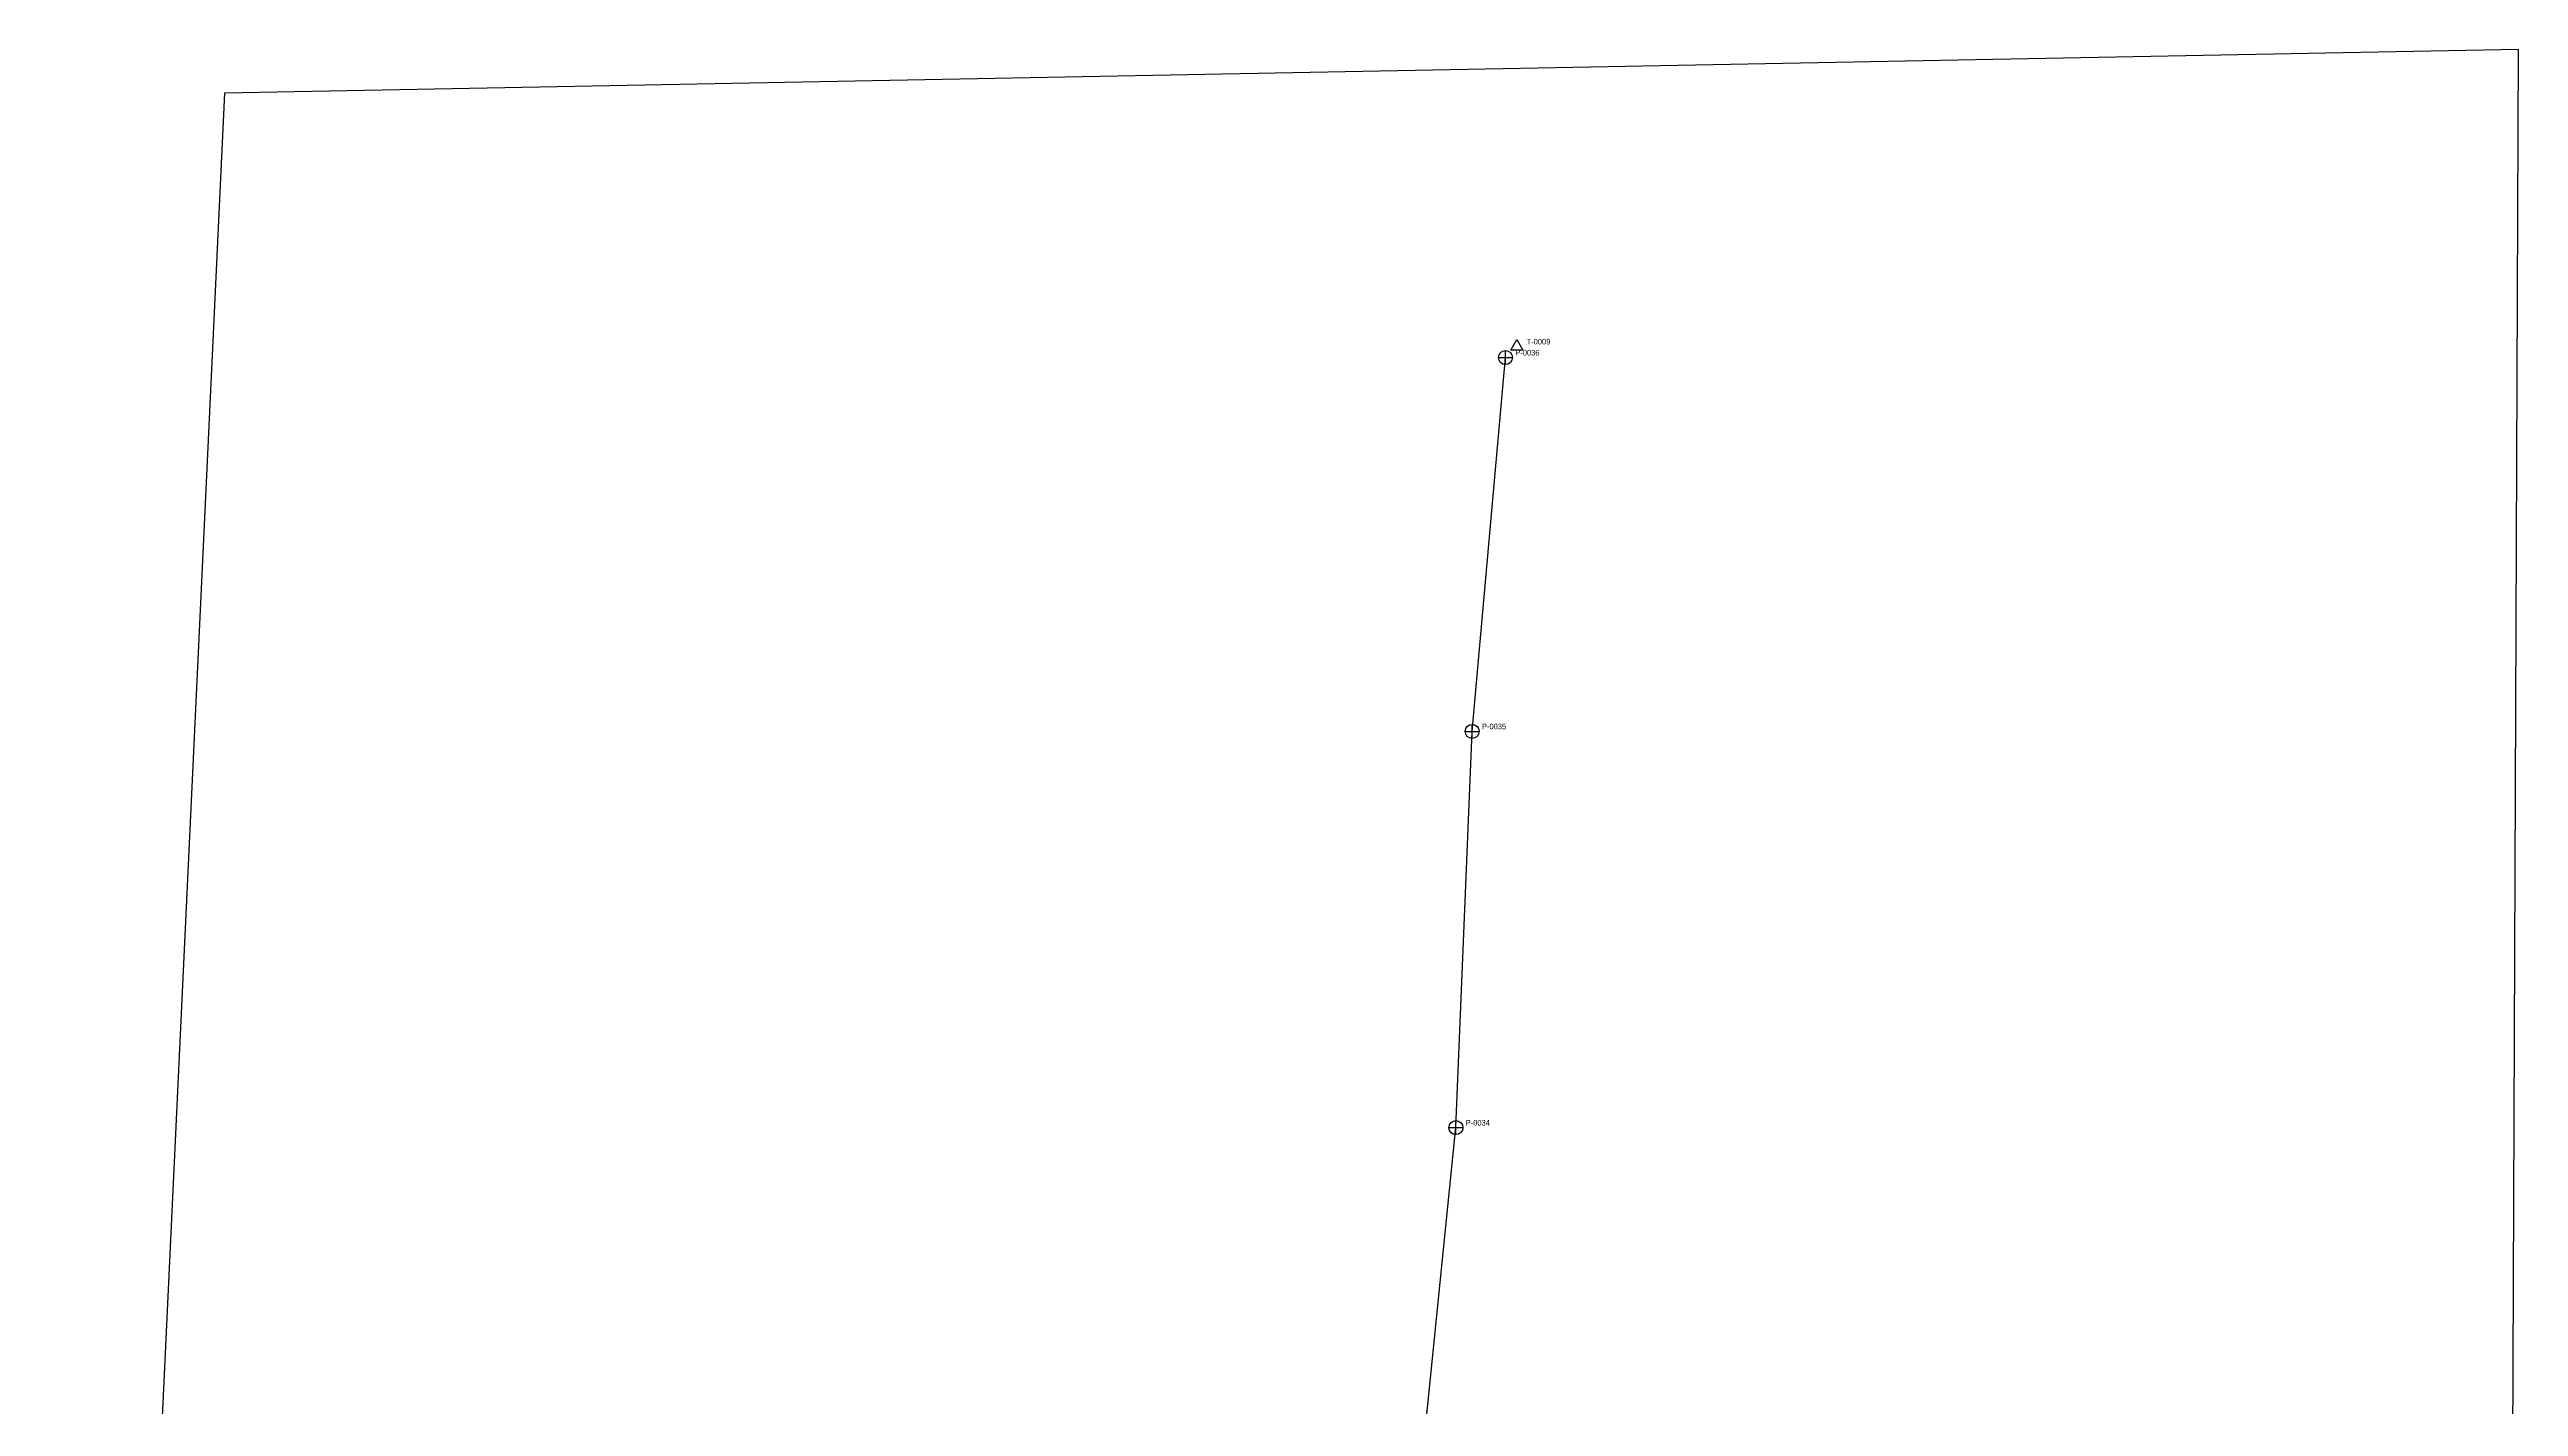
# Model space of a CAD drawing. Extents: x 287088 to 288086, y 1609570 to 1610518.
# Drawn here: x 287393.6 to 287658.2, y 1610372.3 to 1610517.7 of the extents above; entities that cross this region are included whole.
import ezdxf

# ---------------------------------------------------------------- set-up
doc = ezdxf.new("R2010")
doc.units = 0
doc.layers.get('0').update_dxf_attribs({"linetype": 'CONTINUOUS'})
for name, color, linetype in [('EL-MV_LINES', 5, 'CONTINUOUS'), ('EL-POLES', 1, 'CONTINUOUS'), ('EL-SERVICE_AREAS', 3, 'CONTINUOUS'), ('EL-TRANSFORMERS', 30, 'CONTINUOUS')]:
    doc.layers.add(name, color=color, linetype=linetype)

# ---------------------------------------------------------------- blocks, each defined once
blk = doc.blocks.new('POLE')
for p, q in [((-0.75, 0), (0.75, 0)), ((0, -0.75), (0, 0.75))]:
    blk.add_line(p, q)
blk.add_circle((0, 0), 0.75)
blk.add_attdef('POLE_ID', (1.05, 0.225), '', height=0.6)
at = {"flags": 1}
for tag, p in [('GIS_FID', (1.05, -0.675)), ('FEEDER', (1.05, -1.575)), ('MATERIAL', (1.05, -2.475)), ('STATUS', (1.05, -5.175)), ('HEIGHT_M', (1.05, -3.375)), ('POLE_CLASS', (1.05, -4.275)), ('BARANGAY', (1.05, -6.975)), ('REMARKS', (1.05, -7.875)), ('INSTALL_DATE', (1.05, -6.075))]:
    blk.add_attdef(tag, p, '', height=0.6, dxfattribs=at)
blk = doc.blocks.new('TRANSFORMER')
blk.add_lwpolyline([(0, 0.75), (0.6495, -0.375), (-0.6495, -0.375)], close=True)
blk.add_attdef('XFMR_ID', (1.05, 0.225), '', height=0.6)
at = {"flags": 1}
for tag, p in [('GIS_FID', (1.05, -0.675)), ('POLE_REF', (1.05, -1.575)), ('KVA', (1.05, -2.475)), ('SECONDARY_V', (1.05, -5.175)), ('PHASE', (1.05, -3.375)), ('PRIMARY_KV', (1.05, -4.275)), ('SERIAL_NO', (1.05, -6.975)), ('BRAND', (1.05, -6.075)), ('INSTALL_DATE', (1.05, -7.875)), ('STATUS', (1.05, -8.775))]:
    blk.add_attdef(tag, p, '', height=0.6, dxfattribs=at)

msp = doc.modelspace()

# ---------------------------------------------------------------- linework, layer by layer
at = {"layer": 'EL-MV_LINES'}
msp.add_lwpolyline([(287529.247886, 1610249.96178), (287531.9728, 1610288.571744), (287536.627111, 1610323.441094), (287539.923796, 1610358.744939), (287544.332149, 1610402.186404), (287546.070587, 1610444.633954), (287549.642208, 1610484.679677)], dxfattribs=at)
at = {"layer": 'EL-SERVICE_AREAS'}
msp.add_lwpolyline([(287393.637331, 1610114.88573), (287656.506147, 1610103.709006), (287658.185418, 1610517.695079), (287412.401722, 1610512.995437)], close=True, dxfattribs=at)

# ---------------------------------------------------------------- block references
at = {"layer": 'EL-POLES'}
ref = msp.add_blockref('POLE', (287549.642208, 1610484.679677), dxfattribs=at)
ref.add_attrib('POLE_ID', 'P-0036', (287550.692208, 1610484.904677), dxfattribs={"height": 0.6})
ref = msp.add_blockref('POLE', (287546.070587, 1610444.633954), dxfattribs=at)
ref.add_attrib('POLE_ID', 'P-0035', (287547.120587, 1610444.858954), dxfattribs={"height": 0.6})
ref = msp.add_blockref('POLE', (287544.332149, 1610402.186404), dxfattribs=at)
ref.add_attrib('POLE_ID', 'P-0034', (287545.382149, 1610402.411404), dxfattribs={"height": 0.6})
at = {"layer": 'EL-TRANSFORMERS'}
ref = msp.add_blockref('TRANSFORMER', (287550.853209, 1610485.862177), dxfattribs=at)
ref.add_attrib('XFMR_ID', 'T-0009', (287551.903209, 1610486.087177), dxfattribs={"height": 0.6})

doc.saveas('drawing.dxf')
